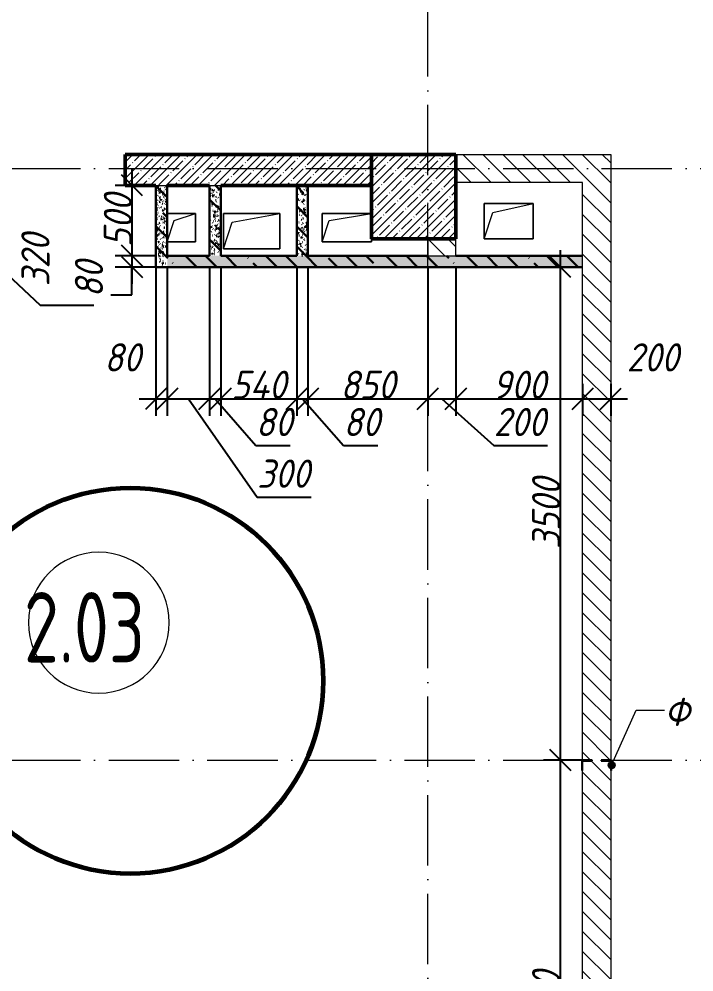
# Model space of a CAD drawing. Header units: millimetres. Extents: x -6064 to 178764, y -5836 to 29924.
# Drawn here: x 26707 to 31501, y 2095 to 8861 of the extents above; entities that cross this region are included whole.
import ezdxf

# ---------------------------------------------------------------- set-up
doc = ezdxf.new("R2010")
doc.units = ezdxf.units.MM
doc.linetypes.add('50_200_ШТРИХ_1Т_ш5_п1_п1_', pattern=[700, 500, -100, 0, -100])
for name, color, linetype, lineweight in [('0) ПГП', 1, 'Continuous', 30), ('A-AREA-IDEN', 7, 'Continuous', 9), ('A-FLOR', 7, 'Continuous', 9), ('A-GENM', 7, 'Continuous', 9), ('A-GENM-1', 7, 'Continuous', 25), ('A-GENM-IDEN', 7, 'Continuous', 9), ('A-WALL-3', 7, 'Continuous', 50), ('A-WALL-PATT-1', 7, 'Continuous', 5), ('S-COLS', 7, 'Continuous', 9), ('S-COLS-1', 7, 'Continuous', 5), ('S-COLS-2', 7, 'Continuous', 50), ('Оси-1', 7, '50_200_ШТРИХ_1Т_ш5_п1_п1_', 9)]:
    doc.layers.add(name, color=color, linetype=linetype, lineweight=lineweight)
doc.layers.add('A-ANNO-DIMS', color=7, linetype='Continuous')
for name, color, linetype, lineweight, true_color in [('A-WALL-2', 7, 'Continuous', 5, 0xce0000), ('A-WALL-5', 7, 'Continuous', 13, 0x0070df), ('A-WALL-FNSH-2', 7, 'Continuous', 13, 0xce0000), ('A-WALL-PATT-2', 7, 'Continuous', 5, 0xce0000)]:
    doc.layers.add(name, color=color, linetype=linetype, lineweight=lineweight, true_color=true_color)
doc.styles.add('ISOCPEUR_I_2', font='isocpeui.ttf', dxfattribs={"width": 0.9, "height": 200})
doc.styles.add('СПДС', font='ГОСТ тип А.ttf', dxfattribs={"width": 0.9})
doc.dimstyles.new('ISO-2_0_0_9К_СРЕДНИЙ', dxfattribs={"dimscale": 304.8, "dimtxt": 199.196235, "dimasz": 0.492126, "dimexe": 0.393701, "dimexo": 0, "dimgap": 0, "dimtad": 1, "dimdec": 0, "dimzin": 0, "dimdsep": 46, "dimtxsty": 'ISOCPEUR_I_2', "dimblk1": 'OBLIQUE', "dimblk2": 'OBLIQUE', "dimsah": 1, "dimcen": 0.09, "dimdle": 0.393701, "dimazin": 0, "dimtfac": 1, "dimtdec": 4, "dimtix": 1, "dimtmove": 1, "dimatfit": 3, "dimfxl": 1, "dimtvp": 1, "dimtolj": 1, "dimtzin": 0, "dimarcsym": 2})
doc.dimstyles.new('ISO-2_0_0_9К_СРЕДНИЙ_2', dxfattribs={"dimscale": 304.8, "dimtxt": 199.196235, "dimasz": 0.492126, "dimexe": 0.393701, "dimexo": 0, "dimgap": 0, "dimtad": 1, "dimdec": 0, "dimzin": 0, "dimdsep": 46, "dimtxsty": 'ISOCPEUR_I_2', "dimblk1": 'OBLIQUE', "dimblk2": 'OBLIQUE', "dimsah": 1, "dimcen": 0.09, "dimdle": 0.393701, "dimazin": 0, "dimtfac": 1, "dimtdec": 4, "dimtix": 1, "dimtmove": 0, "dimatfit": 3, "dimfxl": 1, "dimtvp": 1, "dimtolj": 1, "dimtzin": 0, "dimarcsym": 2})
pattern_1 = [(135, (0, 0), (-70.71068, -70.71068), [])]
pattern_2 = [(50, (0, 0), (72.87376, -6.37607), [7.62, -83.82]), (355, (0, 0), (-14.09699, 76.42244), [6.096, -67.056]), (100.451, (6.07, -0.53), (58.77696, 70.04687), [6.476, -71.236]), (46.184, (0, 20.32), (108.43142, -16.81745), [11.43, -125.73]), (96.636, (9.04, 18.92), (94.961, 98.9709), [9.714, -106.854]), (351.184, (0, 20.32), (94.96227, 98.9702), [9.144, -100.584]), (21, (10.16, 15.24), (60.64565, -40.90654), [7.62, -83.82]), (326, (10.16, 15.24), (24.72083, 73.67493), [6.096, -67.056]), (71.451, (15.214, 11.83), (85.36689, 32.76874), [6.476, -71.236]), (37.5, (0, 0), (1.235525, 33.822432), [3.353, -62.89, 3.353, -64.719, -67.31]), (37.5, (0, 0), (1.235525, 33.822432), [-134.315, 3.353, -63.957]), (7.5, (0, 0), (26.728146, 40.07255), [3.353, -35.458, 3.353, -61.366, -25.654]), (7.5, (0, 0), (26.728146, 40.07255), [-103.53, 3.353, -22.301]), (327.5, (-22.657, 0), (54.236318, -2.292117), [3.353, -22.047, 3.353, -75.895, -105.156]), (327.5, (-22.657, 0), (54.236318, -2.292117), [-104.648, 3.353, -101.803]), (317.5, (-32.817, 0), (59.25158, 10.17014), [3.353, -29.667, 3.353, -49.276, -74.676]), (317.5, (-32.817, 0), (59.25158, 10.17014), [-85.649, 3.353, -71.323])]
pattern_3 = [(135, (0, 0), (-142.5612, -142.5612), []), (135, (142.56, 0), (-142.5612, -142.5612), [252.016, -50.403, 3.353, -47.05])]

# ---------------------------------------------------------------- blocks, each defined once
blk = doc.blocks.new('Колонна_Несущая_Прямоугольное сечение - 600х600-29564839-АР1_1_Кладочный план 2 этажа')
at = {"layer": 'S-COLS-1'}
h = blk.add_hatch(dxfattribs=at)
h.set_pattern_fill('FP_1', color=256, style=0, pattern_type=2)
h.set_pattern_definition([(45, (-29510, -7600), (-57.02463, 57.02463), []), (45, (-29452.98, -7600), (-57.02463, 57.02463), [100.806, -20.161, 3.353, -16.808])])
h.paths.add_polyline_path([(-300, -300), (300, -300), (300, 300), (-300, 300)], flags=0)
at = {"layer": 'S-COLS-2'}
for p, q in [((300, 300), (-300, 300)), ((-300, 300), (-300, -300)), ((300, -300), (300, 300)), ((-300, -300), (300, -300))]:
    blk.add_line(p, q, dxfattribs=at)
blk = doc.blocks.new('AR_Отверстие прямоугольное _в плите_ - AR_Отверстие прямоугольное _в плите_-V49-АР1_1_Кладочный план 2 этажа')
at = {"layer": 'A-GENM'}
for p, q in [((200, 125), (-200, 125)), ((-200, 125), (-200, -125)), ((-137.5, 62.5), (200, 125)), ((200, -125), (200, 125)), ((-200, -125), (-137.5, 62.5)), ((-200, -125), (200, -125))]:
    blk.add_line(p, q, dxfattribs=at)
blk = doc.blocks.new('AR_Отверстие прямоугольное _в плите_ - AR_Отверстие прямоугольное _в плите_-V50-АР1_1_Кладочный план 2 этажа')
at = {"layer": 'A-GENM'}
for p, q in [((175, 125), (-175, 125)), ((-175, 125), (-175, -125)), ((-112.5, 62.5), (175, 125)), ((175, -125), (175, 125)), ((-175, -125), (-112.5, 62.5)), ((-175, -125), (175, -125))]:
    blk.add_line(p, q, dxfattribs=at)
blk = doc.blocks.new('AR_Отверстие прямоугольное _в плите_ - AR_Отверстие прямоугольное _в плите_-24438126-АР1_1_Кладочный план 2 этажа')
at = {"layer": 'A-GENM'}
for p, q in [((175, 100), (-175, 100)), ((-175, 100), (-175, -100)), ((-125, 50), (175, 100)), ((175, -100), (175, 100)), ((-175, -100), (-125, 50)), ((-175, -100), (175, -100))]:
    blk.add_line(p, q, dxfattribs=at)
blk = doc.blocks.new('AR_Отверстие прямоугольное _в плите_ - AR_Отверстие прямоугольное _в плите_-V51-АР1_1_Кладочный план 2 этажа')
at = {"layer": 'A-GENM'}
for p, q in [((100, 100), (-100, 100)), ((-50, 50), (100, 100)), ((100, -100), (100, 100)), ((-100, -100), (-50, 50)), ((-100, -100), (100, -100))]:
    blk.add_line(p, q, dxfattribs=at)
blk = doc.blocks.new('Фахверк_СКБ_Уголок - Ф-20_200х3960 h-28533880-АР1_1_Кладочный план 2 этажа')
at = {"layer": 'A-GENM-1'}
for p, q in [((200, 156), (125, 156)), ((125, 156), (125, 81)), ((131, 81), (131, 150)), ((131, 150), (200, 150)), ((200, 150), (200, 156)), ((125, 81), (131, 81)), ((131, 19), (125, 19)), ((125, 19), (125, -56)), ((131, -50), (131, 19)), ((125, -56), (200, -56)), ((200, -50), (131, -50)), ((200, -56), (200, -50))]:
    blk.add_line(p, q, dxfattribs=at)
blk = doc.blocks.new('_Oblique')
at = {"color": 0, "linetype": 'ByBlock', "lineweight": -2}
blk.add_line((-0.5, -0.5), (0.5, 0.5), dxfattribs=at)
blk = doc.blocks.new('DIMBLOCK203-АР1_1_Кладочный план 2 этажа')
at = {"layer": 'A-ANNO-DIMS', "color": 0, "lineweight": -2, "transparency": 16777216}
for p, q in [((27680, 7100), (27680, 6043.9)), ((27760, 7097), (27760, 6043.9)), ((27560, 6163.9), (27880, 6163.9))]:
    blk.add_line(p, q, dxfattribs=at)
at = {"layer": 'Defpoints', "color": 0, "transparency": 16777216}
for p in [(27680, 7100), (27760, 7097), (27760, 6163.9)]:
    blk.add_point(p, dxfattribs=at)
at = {"layer": 'A-ANNO-DIMS', "color": 0, "lineweight": -2, "transparency": 16777216, "xscale": 150, "yscale": 150, "zscale": 150, "rotation": 180}
blk.add_blockref('_Oblique', (27680, 6163.9), dxfattribs=at)
at = {"layer": 'A-ANNO-DIMS', "color": 0, "lineweight": -2, "transparency": 16777216, "xscale": 150, "yscale": 150, "zscale": 150}
blk.add_blockref('_Oblique', (27760, 6163.9), dxfattribs=at)
at = {"layer": 'A-ANNO-DIMS', "color": 0, "transparency": 16777216, "insert": (27312.5, 6558.5), "char_height": 200, "width": 303.391, "attachment_point": 1, "line_spacing_factor": 1.149209, "style": 'ISOCPEUR_I_2'}
blk.add_mtext('\\A1;80', dxfattribs=at)
blk = doc.blocks.new('DIMBLOCK204-АР1_1_Кладочный план 2 этажа')
at = {"layer": 'A-ANNO-DIMS', "color": 0, "lineweight": -2, "transparency": 16777216}
for p, q in [((27760, 7097), (27760, 6043.9)), ((28060, 7097), (28060, 6043.9)), ((27640, 6163.9), (28180, 6163.9)), ((27910, 6163.9), (28398.7, 5466.3)), ((28398.7, 5466.3), (28781.1, 5466.3))]:
    blk.add_line(p, q, dxfattribs=at)
at = {"layer": 'Defpoints', "color": 0, "transparency": 16777216}
for p in [(27760, 7097), (28060, 7097), (28060, 6163.9)]:
    blk.add_point(p, dxfattribs=at)
at = {"layer": 'A-ANNO-DIMS', "color": 0, "lineweight": -2, "transparency": 16777216, "xscale": 150, "yscale": 150, "zscale": 150, "rotation": 180}
blk.add_blockref('_Oblique', (27760, 6163.9), dxfattribs=at)
at = {"layer": 'A-ANNO-DIMS', "color": 0, "lineweight": -2, "transparency": 16777216, "xscale": 150, "yscale": 150, "zscale": 150}
blk.add_blockref('_Oblique', (28060, 6163.9), dxfattribs=at)
at = {"layer": 'A-ANNO-DIMS', "color": 0, "transparency": 16777216, "insert": (28398.7, 5733), "char_height": 200, "width": 455.087, "attachment_point": 1, "line_spacing_factor": 1.149209, "style": 'ISOCPEUR_I_2'}
blk.add_mtext('\\A1;300', dxfattribs=at)
blk = doc.blocks.new('DIMBLOCK205-АР1_1_Кладочный план 2 этажа')
at = {"layer": 'A-ANNO-DIMS', "color": 0, "lineweight": -2, "transparency": 16777216}
for p, q in [((28060, 7097), (28060, 6043.9)), ((28140, 7097), (28140, 6043.9)), ((27940, 6163.9), (28260, 6163.9)), ((28100, 6163.9), (28389.3, 5833)), ((28389.3, 5833), (28633.1, 5833))]:
    blk.add_line(p, q, dxfattribs=at)
at = {"layer": 'Defpoints', "color": 0, "transparency": 16777216}
for p in [(28060, 7097), (28140, 7097), (28140, 6163.9)]:
    blk.add_point(p, dxfattribs=at)
at = {"layer": 'A-ANNO-DIMS', "color": 0, "lineweight": -2, "transparency": 16777216, "xscale": 150, "yscale": 150, "zscale": 150, "rotation": 180}
blk.add_blockref('_Oblique', (28060, 6163.9), dxfattribs=at)
at = {"layer": 'A-ANNO-DIMS', "color": 0, "lineweight": -2, "transparency": 16777216, "xscale": 150, "yscale": 150, "zscale": 150}
blk.add_blockref('_Oblique', (28140, 6163.9), dxfattribs=at)
at = {"layer": 'A-ANNO-DIMS', "color": 0, "transparency": 16777216, "insert": (28389.3, 6099.7), "char_height": 200, "width": 303.391, "attachment_point": 1, "line_spacing_factor": 1.149209, "style": 'ISOCPEUR_I_2'}
blk.add_mtext('\\A1;80', dxfattribs=at)
blk = doc.blocks.new('DIMBLOCK206-АР1_1_Кладочный план 2 этажа')
at = {"layer": 'A-ANNO-DIMS', "color": 0, "lineweight": -2, "transparency": 16777216}
for p, q in [((28140, 7097), (28140, 6043.9)), ((28679.7, 7097), (28679.7, 6043.9)), ((28020, 6163.9), (28799.7, 6163.9))]:
    blk.add_line(p, q, dxfattribs=at)
at = {"layer": 'Defpoints', "color": 0, "transparency": 16777216}
for p in [(28140, 7097), (28679.7, 7097), (28679.7, 6163.9)]:
    blk.add_point(p, dxfattribs=at)
at = {"layer": 'A-ANNO-DIMS', "color": 0, "lineweight": -2, "transparency": 16777216, "xscale": 150, "yscale": 150, "zscale": 150, "rotation": 180}
blk.add_blockref('_Oblique', (28140, 6163.9), dxfattribs=at)
at = {"layer": 'A-ANNO-DIMS', "color": 0, "lineweight": -2, "transparency": 16777216, "xscale": 150, "yscale": 150, "zscale": 150}
blk.add_blockref('_Oblique', (28679.7, 6163.9), dxfattribs=at)
at = {"layer": 'A-ANNO-DIMS', "color": 0, "transparency": 16777216, "insert": (28409.9, 6263.9), "char_height": 200, "width": 473.474, "attachment_point": 5, "style": 'ISOCPEUR_I_2'}
blk.add_mtext('\\A1;540', dxfattribs=at)
blk = doc.blocks.new('DIMBLOCK207-АР1_1_Кладочный план 2 этажа')
at = {"layer": 'A-ANNO-DIMS', "color": 0, "lineweight": -2, "transparency": 16777216}
for p, q in [((28679.7, 7097), (28679.7, 6043.9)), ((28759.7, 7097), (28759.7, 6043.9)), ((28559.7, 6163.9), (28879.7, 6163.9)), ((28719.7, 6163.9), (29011.1, 5833)), ((29011.1, 5833), (29254.9, 5833))]:
    blk.add_line(p, q, dxfattribs=at)
at = {"layer": 'Defpoints', "color": 0, "transparency": 16777216}
for p in [(28679.7, 7097), (28759.7, 7097), (28759.7, 6163.9)]:
    blk.add_point(p, dxfattribs=at)
at = {"layer": 'A-ANNO-DIMS', "color": 0, "lineweight": -2, "transparency": 16777216, "xscale": 150, "yscale": 150, "zscale": 150, "rotation": 180}
blk.add_blockref('_Oblique', (28679.7, 6163.9), dxfattribs=at)
at = {"layer": 'A-ANNO-DIMS', "color": 0, "lineweight": -2, "transparency": 16777216, "xscale": 150, "yscale": 150, "zscale": 150}
blk.add_blockref('_Oblique', (28759.7, 6163.9), dxfattribs=at)
at = {"layer": 'A-ANNO-DIMS', "color": 0, "transparency": 16777216, "insert": (29011.1, 6099.7), "char_height": 200, "width": 303.391, "attachment_point": 1, "line_spacing_factor": 1.149209, "style": 'ISOCPEUR_I_2'}
blk.add_mtext('\\A1;80', dxfattribs=at)
blk = doc.blocks.new('DIMBLOCK208-АР1_1_Кладочный план 2 этажа')
at = {"layer": 'A-ANNO-DIMS', "color": 0, "lineweight": -2, "transparency": 16777216}
for p, q in [((28759.7, 7097), (28759.7, 6043.9)), ((29609.7, 7097), (29609.7, 6043.9)), ((28639.7, 6163.9), (29729.7, 6163.9))]:
    blk.add_line(p, q, dxfattribs=at)
at = {"layer": 'Defpoints', "color": 0, "transparency": 16777216}
for p in [(28759.7, 7097), (29609.7, 7097), (29609.7, 6163.9)]:
    blk.add_point(p, dxfattribs=at)
at = {"layer": 'A-ANNO-DIMS', "color": 0, "lineweight": -2, "transparency": 16777216, "xscale": 150, "yscale": 150, "zscale": 150, "rotation": 180}
blk.add_blockref('_Oblique', (28759.7, 6163.9), dxfattribs=at)
at = {"layer": 'A-ANNO-DIMS', "color": 0, "lineweight": -2, "transparency": 16777216, "xscale": 150, "yscale": 150, "zscale": 150}
blk.add_blockref('_Oblique', (29609.7, 6163.9), dxfattribs=at)
at = {"layer": 'A-ANNO-DIMS', "color": 0, "transparency": 16777216, "insert": (29184.7, 6263.9), "char_height": 200, "width": 455.087, "attachment_point": 5, "style": 'ISOCPEUR_I_2'}
blk.add_mtext('\\A1;850', dxfattribs=at)
blk = doc.blocks.new('DIMBLOCK209-АР1_1_Кладочный план 2 этажа')
at = {"layer": 'A-ANNO-DIMS', "color": 0, "lineweight": -2, "transparency": 16777216}
for p, q in [((29609.7, 7097), (29609.7, 6043.9)), ((29809.7, 7097), (29809.7, 6043.9)), ((29489.7, 6163.9), (29929.7, 6163.9)), ((29709.7, 6163.9), (30079, 5833)), ((30079, 5833), (30461.3, 5833))]:
    blk.add_line(p, q, dxfattribs=at)
at = {"layer": 'Defpoints', "color": 0, "transparency": 16777216}
for p in [(29609.7, 7097), (29809.7, 7097), (29809.7, 6163.9)]:
    blk.add_point(p, dxfattribs=at)
at = {"layer": 'A-ANNO-DIMS', "color": 0, "lineweight": -2, "transparency": 16777216, "xscale": 150, "yscale": 150, "zscale": 150, "rotation": 180}
blk.add_blockref('_Oblique', (29609.7, 6163.9), dxfattribs=at)
at = {"layer": 'A-ANNO-DIMS', "color": 0, "lineweight": -2, "transparency": 16777216, "xscale": 150, "yscale": 150, "zscale": 150}
blk.add_blockref('_Oblique', (29809.7, 6163.9), dxfattribs=at)
at = {"layer": 'A-ANNO-DIMS', "color": 0, "transparency": 16777216, "insert": (30079, 6099.7), "char_height": 200, "width": 455.087, "attachment_point": 1, "line_spacing_factor": 1.149209, "style": 'ISOCPEUR_I_2'}
blk.add_mtext('\\A1;200', dxfattribs=at)
blk = doc.blocks.new('DIMBLOCK210-АР1_1_Кладочный план 2 этажа')
at = {"layer": 'A-ANNO-DIMS', "color": 0, "lineweight": -2, "transparency": 16777216}
for p, q in [((29809.7, 7097), (29809.7, 6043.9)), ((30710, 6269.9), (30710, 6043.9)), ((29689.7, 6163.9), (30830, 6163.9))]:
    blk.add_line(p, q, dxfattribs=at)
at = {"layer": 'Defpoints', "color": 0, "transparency": 16777216}
for p in [(29809.7, 7097), (30710, 6269.9), (30710, 6163.9)]:
    blk.add_point(p, dxfattribs=at)
at = {"layer": 'A-ANNO-DIMS', "color": 0, "lineweight": -2, "transparency": 16777216, "xscale": 150, "yscale": 150, "zscale": 150, "rotation": 180}
blk.add_blockref('_Oblique', (29809.7, 6163.9), dxfattribs=at)
at = {"layer": 'A-ANNO-DIMS', "color": 0, "lineweight": -2, "transparency": 16777216, "xscale": 150, "yscale": 150, "zscale": 150}
blk.add_blockref('_Oblique', (30710, 6163.9), dxfattribs=at)
at = {"layer": 'A-ANNO-DIMS', "color": 0, "transparency": 16777216, "insert": (30259.9, 6263.9), "char_height": 200, "width": 455.087, "attachment_point": 5, "style": 'ISOCPEUR_I_2'}
blk.add_mtext('\\A1;900', dxfattribs=at)
blk = doc.blocks.new('DIMBLOCK211-АР1_1_Кладочный план 2 этажа')
at = {"layer": 'A-ANNO-DIMS', "color": 0, "lineweight": -2, "transparency": 16777216}
for p, q in [((30710, 6269.9), (30710, 6043.9)), ((30910, 6269.9), (30910, 6043.9)), ((30590, 6163.9), (31030, 6163.9))]:
    blk.add_line(p, q, dxfattribs=at)
at = {"layer": 'Defpoints', "color": 0, "transparency": 16777216}
for p in [(30710, 6269.9), (30910, 6269.9), (30910, 6163.9)]:
    blk.add_point(p, dxfattribs=at)
at = {"layer": 'A-ANNO-DIMS', "color": 0, "lineweight": -2, "transparency": 16777216, "xscale": 150, "yscale": 150, "zscale": 150, "rotation": 180}
blk.add_blockref('_Oblique', (30710, 6163.9), dxfattribs=at)
at = {"layer": 'A-ANNO-DIMS', "color": 0, "lineweight": -2, "transparency": 16777216, "xscale": 150, "yscale": 150, "zscale": 150}
blk.add_blockref('_Oblique', (30910, 6163.9), dxfattribs=at)
at = {"layer": 'A-ANNO-DIMS', "color": 0, "transparency": 16777216, "insert": (31023.2, 6558.5), "char_height": 200, "width": 455.087, "attachment_point": 1, "line_spacing_factor": 1.149209, "style": 'ISOCPEUR_I_2'}
blk.add_mtext('\\A1;200', dxfattribs=at)
blk = doc.blocks.new('DIMBLOCK212-АР1_1_Кладочный план 2 этажа')
at = {"layer": 'A-ANNO-DIMS', "color": 0, "lineweight": -2, "transparency": 16777216}
for p, q in [((26526.4, 7420), (26526.4, 6860)), ((26160, 7300), (26646.4, 7300)), ((26526.4, 7140), (26857.2, 6829.9)), ((26161.1, 6980), (26646.4, 6980)), ((26857.2, 6829.9), (27239.6, 6829.9))]:
    blk.add_line(p, q, dxfattribs=at)
at = {"layer": 'Defpoints', "color": 0, "transparency": 16777216}
for p in [(26160, 7300), (26161.1, 6980), (26526.4, 6980)]:
    blk.add_point(p, dxfattribs=at)
at = {"layer": 'A-ANNO-DIMS', "color": 0, "lineweight": -2, "transparency": 16777216, "xscale": 150, "yscale": 150, "zscale": 150}
for p, rotation in [((26526.4, 7300), 90), ((26526.4, 6980), 270)]:
    blk.add_blockref('_Oblique', p, dxfattribs=dict(at, rotation=rotation))
at = {"layer": 'A-ANNO-DIMS', "color": 0, "transparency": 16777216, "insert": (26723.9, 6963.3), "char_height": 200, "width": 455.087, "attachment_point": 1, "rotation": 90, "line_spacing_factor": 1.149209, "style": 'ISOCPEUR_I_2'}
blk.add_mtext('\\A1;320', dxfattribs=at)
blk = doc.blocks.new('DIMBLOCK214-АР1_1_Кладочный план 2 этажа')
at = {"layer": 'A-ANNO-DIMS', "color": 0, "lineweight": -2, "transparency": 16777216}
for p, q in [((27509.4, 7800), (27509.4, 7060)), ((27615.5, 7680), (27389.4, 7680)), ((27678.9, 7180), (27389.4, 7180))]:
    blk.add_line(p, q, dxfattribs=at)
at = {"layer": 'Defpoints', "color": 0, "transparency": 16777216}
for p in [(27615.5, 7680), (27509.4, 7180), (27678.9, 7180)]:
    blk.add_point(p, dxfattribs=at)
at = {"layer": 'A-ANNO-DIMS', "color": 0, "lineweight": -2, "transparency": 16777216, "xscale": 150, "yscale": 150, "zscale": 150}
for p, rotation in [((27509.4, 7680), 90), ((27509.4, 7180), 270)]:
    blk.add_blockref('_Oblique', p, dxfattribs=dict(at, rotation=rotation))
at = {"layer": 'A-ANNO-DIMS', "color": 0, "transparency": 16777216, "insert": (27409.4, 7430), "char_height": 200, "width": 455.087, "attachment_point": 5, "rotation": 90, "style": 'ISOCPEUR_I_2'}
blk.add_mtext('\\A1;500', dxfattribs=at)
blk = doc.blocks.new('DIMBLOCK215-АР1_1_Кладочный план 2 этажа')
at = {"layer": 'A-ANNO-DIMS', "color": 0, "lineweight": -2, "transparency": 16777216}
for p, q in [((27509.4, 7300), (27509.4, 6980)), ((27678.9, 7180), (27389.4, 7180)), ((27680, 7100), (27389.4, 7100)), ((27509.4, 6902.1), (27509.4, 7100)), ((27359.4, 6902.1), (27509.4, 6902.1))]:
    blk.add_line(p, q, dxfattribs=at)
at = {"layer": 'Defpoints', "color": 0, "transparency": 16777216}
for p in [(27678.9, 7180), (27509.4, 7100), (27680, 7100)]:
    blk.add_point(p, dxfattribs=at)
at = {"layer": 'A-ANNO-DIMS', "color": 0, "lineweight": -2, "transparency": 16777216, "xscale": 150, "yscale": 150, "zscale": 150}
for p, rotation in [((27509.4, 7180), 90), ((27509.4, 7100), 270)]:
    blk.add_blockref('_Oblique', p, dxfattribs=dict(at, rotation=rotation))
at = {"layer": 'A-ANNO-DIMS', "color": 0, "transparency": 16777216, "insert": (27104.2, 6883.8), "char_height": 200, "width": 303.391, "attachment_point": 1, "rotation": 90, "line_spacing_factor": 1.149209, "style": 'ISOCPEUR_I_2'}
blk.add_mtext('\\A1;80', dxfattribs=at)
blk = doc.blocks.new('DIMBLOCK576-АР1_1_Кладочный план 2 этажа')
at = {"layer": 'A-ANNO-DIMS', "color": 0, "lineweight": -2, "transparency": 16777216}
for p, q in [((30551.3, 7220), (30551.3, 3480)), ((30454.4, 7100), (30671.3, 7100)), ((30704, 3600), (30431.3, 3600))]:
    blk.add_line(p, q, dxfattribs=at)
at = {"layer": 'Defpoints', "color": 0, "transparency": 16777216}
for p in [(30454.4, 7100), (30551.3, 3600), (30704, 3600)]:
    blk.add_point(p, dxfattribs=at)
at = {"layer": 'A-ANNO-DIMS', "color": 0, "lineweight": -2, "transparency": 16777216, "xscale": 150, "yscale": 150, "zscale": 150}
for p, rotation in [((30551.3, 7100), 90), ((30551.3, 3600), 270)]:
    blk.add_blockref('_Oblique', p, dxfattribs=dict(at, rotation=rotation))
at = {"layer": 'A-ANNO-DIMS', "color": 0, "transparency": 16777216, "insert": (30451.3, 5350), "char_height": 200, "width": 606.782, "attachment_point": 5, "rotation": 90, "style": 'ISOCPEUR_I_2'}
blk.add_mtext('\\A1;3500', dxfattribs=at)
blk = doc.blocks.new('DIMBLOCK577-АР1_1_Кладочный план 2 этажа')
at = {"layer": 'A-ANNO-DIMS', "color": 0, "lineweight": -2, "transparency": 16777216}
for p, q in [((30551.3, 3720), (30551.3, -20)), ((30704, 3600), (30431.3, 3600)), ((30657.4, 100), (30431.3, 100))]:
    blk.add_line(p, q, dxfattribs=at)
at = {"layer": 'Defpoints', "color": 0, "transparency": 16777216}
for p in [(30704, 3600), (30551.3, 100), (30657.4, 100)]:
    blk.add_point(p, dxfattribs=at)
at = {"layer": 'A-ANNO-DIMS', "color": 0, "lineweight": -2, "transparency": 16777216, "xscale": 150, "yscale": 150, "zscale": 150}
for p, rotation in [((30551.3, 3600), 90), ((30551.3, 100), 270)]:
    blk.add_blockref('_Oblique', p, dxfattribs=dict(at, rotation=rotation))
at = {"layer": 'A-ANNO-DIMS', "color": 0, "transparency": 16777216, "insert": (30451.3, 1850), "char_height": 200, "width": 606.782, "attachment_point": 5, "rotation": 90, "style": 'ISOCPEUR_I_2'}
blk.add_mtext('\\A1;3500', dxfattribs=at)
blk = doc.blocks.new('Марка_Помещения - Номер-25198446-Объем проектирования 2 этажа')
at = {"layer": 'A-AREA-IDEN'}
for start, end in [(360, 180), (180, 360)]:
    blk.add_arc((0, 0), 2.5, start, end, dxfattribs=at)

msp = doc.modelspace()

# ---------------------------------------------------------------- hatches: boundary and pattern name
at = {"layer": '0) ПГП'}
h = msp.add_hatch(dxfattribs=at)
h.set_pattern_fill('FP_25', color=256, style=0, pattern_type=2)
h.set_pattern_definition(pattern_2)
h.paths.add_polyline_path([(27760, 7100), (27760, 7680), (27680, 7680), (27680, 7100)], flags=0)
h = msp.add_hatch(dxfattribs=at)
h.set_pattern_fill('FP_26', color=256, style=0, pattern_type=2)
h.set_pattern_definition(pattern_3)
h.paths.add_polyline_path([(27760, 7100), (27760, 7680), (27680, 7680), (27680, 7100)], flags=0)
h = msp.add_hatch(dxfattribs=at)
h.set_pattern_fill('FP_25', color=256, style=0, pattern_type=2)
h.set_pattern_definition(pattern_2)
h.paths.add_polyline_path([(28060, 7180), (28140, 7180), (28140, 7680), (28060, 7680)], flags=0)
h = msp.add_hatch(dxfattribs=at)
h.set_pattern_fill('FP_26', color=256, style=0, pattern_type=2)
h.set_pattern_definition(pattern_3)
h.paths.add_polyline_path([(28060, 7180), (28140, 7180), (28140, 7680), (28060, 7680)], flags=0)
h = msp.add_hatch(dxfattribs=at)
h.set_pattern_fill('FP_25', color=256, style=0, pattern_type=2)
h.set_pattern_definition(pattern_2)
h.paths.add_polyline_path([(28679.7, 7180), (28759.7, 7180), (28759.7, 7680), (28679.7, 7680)], flags=0)
h = msp.add_hatch(dxfattribs=at)
h.set_pattern_fill('FP_26', color=256, style=0, pattern_type=2)
h.set_pattern_definition(pattern_3)
h.paths.add_polyline_path([(28679.7, 7180), (28759.7, 7180), (28759.7, 7680), (28679.7, 7680)], flags=0)
h = msp.add_hatch(dxfattribs=at)
h.set_pattern_fill('FP_25', color=256, style=0, pattern_type=2)
h.set_pattern_definition(pattern_2)
h.paths.add_polyline_path([(30710, 7100), (30710, 7180), (27760, 7180), (27760, 7100), (29013.4, 7100)], flags=0)
h = msp.add_hatch(dxfattribs=at)
h.set_pattern_fill('FP_26', color=256, style=0, pattern_type=2)
h.set_pattern_definition(pattern_3)
h.paths.add_polyline_path([(30710, 7100), (30710, 7180), (27760, 7180), (27760, 7100), (29013.4, 7100)], flags=0)
at = {"layer": 'A-GENM-IDEN'}
h = msp.add_hatch(color=256, dxfattribs=at)
edge = h.paths.add_edge_path(flags=0)
edge.add_arc((30916, 3562.5), 25, 0, 360)
at = {"layer": 'A-WALL-PATT-1'}
h = msp.add_hatch(dxfattribs=at)
h.set_pattern_fill('FP_7', color=256, style=0, pattern_type=2)
h.set_pattern_definition([(45, (0, 0), (-57.02463, 57.02463), []), (45, (57.025, 0), (-57.02463, 57.02463), [100.806, -20.161, 3.353, -16.808])])
h.paths.add_polyline_path([(28140, 7680), (29209.7, 7680), (29209.7, 7900), (27460, 7900), (27460, 7680), (28060, 7680)], flags=0)
h.paths.add_polyline_path([(26160, 7680), (26360, 7680), (26360, 7900), (26160, 7900)], flags=0)
at = {"layer": 'A-WALL-PATT-2'}
h = msp.add_hatch(dxfattribs=at)
h.set_pattern_fill('FP_22', color=256, style=0, pattern_type=2)
h.set_pattern_definition(pattern_1)
h.paths.add_polyline_path([(30710, 7700), (30910, 7700), (30910, 7900), (29810, 7899.9), (29810, 7700)], flags=0)
h = msp.add_hatch(dxfattribs=at)
h.set_pattern_fill('FP_22', color=256, style=0, pattern_type=2)
h.set_pattern_definition(pattern_1)
h.paths.add_polyline_path([(30710, 100), (30841, 100), (30841, 106), (30910, 106), (30910, 3594), (30841, 3594), (30841, 3600), (30910, 3600), (30910, 7700), (30710, 7700), (30710, 3600), (30779, 3600), (30779, 3594), (30710, 3594), (30710, 106)], flags=0)
h = msp.add_hatch(dxfattribs=at)
h.set_pattern_fill('FP_22', color=256, style=0, pattern_type=2)
h.set_pattern_definition(pattern_1)
h.paths.add_polyline_path([(29609.7, 7180), (29809.7, 7180), (29809.7, 7300), (29609.7, 7300)], flags=0)

# ---------------------------------------------------------------- linework, layer by layer
at = {"color": 6, "lineweight": 60}
msp.add_circle((27498.4, 4162.4), 1369.4, dxfattribs=at)
at = {"layer": '0) ПГП'}
for p, q in [((27680, 7100), (27680, 7680)), ((27760, 7680), (27760, 7180)), ((28060, 7180), (28060, 7680)), ((28140, 7680), (28140, 7180)), ((28679.7, 7180), (28679.7, 7680)), ((28759.7, 7680), (28759.7, 7180)), ((28060, 7180), (27760, 7180)), ((28679.7, 7180), (28140, 7180)), ((29609.7, 7180), (28759.7, 7180)), ((30710, 7180), (29809.7, 7180)), ((27680, 7100), (30710, 7100))]:
    msp.add_line(p, q, dxfattribs=at)
at = {"layer": 'A-FLOR'}
for p, q in [((30010, 7550), (30360, 7550)), ((30010, 7300), (30010, 7550)), ((30360, 7550), (30360, 7300)), ((27760, 7480), (27960, 7480)), ((27960, 7480), (27960, 7280)), ((28159.7, 7480), (28559.7, 7480)), ((28159.7, 7230), (28159.7, 7480)), ((28559.7, 7480), (28559.7, 7230)), ((28859.7, 7480), (29209.7, 7480)), ((28859.7, 7280), (28859.7, 7480)), ((29209.7, 7480), (29209.7, 7280)), ((27960, 7280), (27760, 7280)), ((29209.7, 7280), (28859.7, 7280)), ((30360, 7300), (30010, 7300)), ((28559.7, 7230), (28159.7, 7230))]:
    msp.add_line(p, q, dxfattribs=at)
at = {"layer": 'A-GENM-IDEN'}
for p, q in [((30916, 3562.5), (31090.8, 3953.6)), ((31090.8, 3953.6), (31291.5, 3953.6))]:
    msp.add_line(p, q, dxfattribs=at)
msp.add_circle((30916, 3562.5), 25, dxfattribs=at)
at = {"layer": 'A-WALL-2'}
msp.add_line((29609.7, 7180), (29809.7, 7180), dxfattribs=at)
at = {"layer": 'A-WALL-3'}
for p, q in [((27460, 7680), (27460, 7900)), ((29209.7, 7900), (27460, 7900)), ((29209.7, 7680), (29209.7, 7900)), ((27680, 7680), (27460, 7680)), ((28060, 7680), (27760, 7680)), ((29209.7, 7680), (28140, 7680))]:
    msp.add_line(p, q, dxfattribs=at)
at = {"layer": 'A-WALL-5'}
for p, q in [((27680, 7680), (27760, 7680)), ((28060, 7680), (28140, 7680))]:
    msp.add_line(p, q, dxfattribs=at)
at = {"layer": 'A-WALL-FNSH-2'}
for p, q in [((29810, 7900), (30910, 7900)), ((30910, 7900), (30910, 3600)), ((30710, 7700), (29810, 7700)), ((30710, 3600), (30710, 7700)), ((29609.7, 7300), (29609.7, 7180)), ((29809.7, 7180), (29809.7, 7300)), ((30710, 100), (30710, 3525)), ((30910, 3525), (30910, 106))]:
    msp.add_line(p, q, dxfattribs=at)
at = {"layer": 'Оси-1'}
for p, q in [((29610, -4150), (29610, 28636.9)), ((-4160, 7800), (125951.6, 7800)), ((-4160, 3600), (125951.6, 3600))]:
    msp.add_line(p, q, dxfattribs=at)

# ---------------------------------------------------------------- block references
at = {"layer": 'A-AREA-IDEN', "xscale": 199.9999999999999, "yscale": 199.9999999999999, "zscale": 199.9999999999999}
msp.add_blockref('Марка_Помещения - Номер-25198446-Объем проектирования 2 этажа', (27274, 4575.1), dxfattribs=at)
at = {"layer": 'A-GENM'}
for name, p in [('AR_Отверстие прямоугольное _в плите_ - AR_Отверстие прямоугольное _в плите_-V50-АР1_1_Кладочный план 2 этажа', (30185, 7425)), ('AR_Отверстие прямоугольное _в плите_ - AR_Отверстие прямоугольное _в плите_-V51-АР1_1_Кладочный план 2 этажа', (27860, 7380)), ('AR_Отверстие прямоугольное _в плите_ - AR_Отверстие прямоугольное _в плите_-V49-АР1_1_Кладочный план 2 этажа', (28359.7, 7355)), ('AR_Отверстие прямоугольное _в плите_ - AR_Отверстие прямоугольное _в плите_-24438126-АР1_1_Кладочный план 2 этажа', (29034.7, 7380))]:
    msp.add_blockref(name, p, dxfattribs=at)
at = {"layer": 'A-GENM-1', "rotation": 269.9999999999999}
msp.add_blockref('Фахверк_СКБ_Уголок - Ф-20_200х3960 h-28533880-АР1_1_Кладочный план 2 этажа', (30760, 3725), dxfattribs=at)
at = {"layer": 'S-COLS'}
msp.add_blockref('Колонна_Несущая_Прямоугольное сечение - 600х600-29564839-АР1_1_Кладочный план 2 этажа', (29510, 7600), dxfattribs=at)

# ---------------------------------------------------------------- texts
at = {"layer": 'A-AREA-IDEN', "insert": (26742.6, 4792.2), "char_height": 500, "width": 1327.594, "attachment_point": 1, "style": 'СПДС'}
msp.add_mtext('2.03', dxfattribs=at)
at = {"layer": 'A-GENM-IDEN', "insert": (31291.5, 4041.2), "char_height": 200, "width": 230.886, "attachment_point": 1, "style": 'ISOCPEUR_I_2'}
msp.add_mtext('\\fISOCPEUR|b0|i1|c204|p34|;\\W.9;Ф', dxfattribs=at)

# ---------------------------------------------------------------- dimensions: what is measured, and where the dimension line sits
at = {"layer": 'A-ANNO-DIMS'}
for base, p1, p2, override, picture, middle in [((27509.4, 7180), (27615.5, 7680), (27678.9, 7180), {"dimpost": '<>', "dimfxl": 504.001697}, 'DIMBLOCK214-АР1_1_Кладочный план 2 этажа', (27409.4, 7430)), ((30551.3, 3600), (30454.4, 7100), (30704, 3600), {"dimpost": '<>', "dimfxl": 3508.892134}, 'DIMBLOCK576-АР1_1_Кладочный план 2 этажа', (30451.3, 5350)), ((30551.3, 100), (30704, 3600), (30657.4, 100), {"dimpost": '<>', "dimfxl": 3500.310208}, 'DIMBLOCK577-АР1_1_Кладочный план 2 этажа', (30451.3, 1850))]:
    dim = msp.add_linear_dim(base=base, p1=p1, p2=p2, angle=90, dimstyle='ISO-2_0_0_9К_СРЕДНИЙ_2', override=override, dxfattribs=at)
    dim.commit()
    dim.dimension.update_dxf_attribs({"geometry": picture, "text_midpoint": middle})
for base, p1, p2, override, picture, middle in [((26526.4, 6980), (26160, 7300), (26161.1, 6980), {"dimpost": '<>', "dimfxl": 320.001901}, 'DIMBLOCK212-АР1_1_Кладочный план 2 этажа', (26857.2, 6829.9)), ((27509.4, 7100), (27678.9, 7180), (27680, 7100), {"dimpost": '<>', "dimfxl": 80.007602}, 'DIMBLOCK215-АР1_1_Кладочный план 2 этажа', (27381.5, 6902.1))]:
    dim = msp.add_linear_dim(base=base, p1=p1, p2=p2, angle=90, dimstyle='ISO-2_0_0_9К_СРЕДНИЙ', override=override, dxfattribs=at)
    dim.commit()
    dim.dimension.update_dxf_attribs({"geometry": picture, "text_midpoint": middle, "dimtype": 160, "text_rotation": 90})
for base, p1, p2, override, picture, middle in [((27760, 6163.9), (27680, 7100), (27760, 7097), {"dimpost": '<>', "dimfxl": 80.058043}, 'DIMBLOCK203-АР1_1_Кладочный план 2 этажа', (27464.2, 6291.8)), ((28060, 6163.9), (27760, 7097), (28060, 7097), {"dimpost": '<>', "dimfxl": 300}, 'DIMBLOCK204-АР1_1_Кладочный план 2 этажа', (28398.7, 5466.3)), ((28140, 6163.9), (28060, 7097), (28140, 7097), {"dimpost": '<>', "dimfxl": 80}, 'DIMBLOCK205-АР1_1_Кладочный план 2 этажа', (28389.3, 5833)), ((28759.7, 6163.9), (28679.7, 7097), (28759.7, 7097), {"dimpost": '<>', "dimfxl": 80}, 'DIMBLOCK207-АР1_1_Кладочный план 2 этажа', (29011.1, 5833)), ((29809.7, 6163.9), (29609.7, 7097), (29809.7, 7097), {"dimpost": '<>', "dimfxl": 200}, 'DIMBLOCK209-АР1_1_Кладочный план 2 этажа', (30079, 5833)), ((30910, 6163.9), (30710, 6269.9), (30910, 6269.9), {"dimpost": '<>', "dimfxl": 200}, 'DIMBLOCK211-АР1_1_Кладочный план 2 этажа', (31250.7, 6291.8))]:
    dim = msp.add_linear_dim(base=base, p1=p1, p2=p2, dimstyle='ISO-2_0_0_9К_СРЕДНИЙ', override=override, dxfattribs=at)
    dim.commit()
    dim.dimension.update_dxf_attribs({"geometry": picture, "text_midpoint": middle, "dimtype": 160})
for base, p1, p2, override, picture, middle in [((28679.7, 6163.9), (28140, 7097), (28679.7, 7097), {"dimpost": '<>', "dimfxl": 539.743403}, 'DIMBLOCK206-АР1_1_Кладочный план 2 этажа', (28409.9, 6263.9)), ((29609.7, 6163.9), (28759.7, 7097), (29609.7, 7097), {"dimpost": '<>', "dimfxl": 850}, 'DIMBLOCK208-АР1_1_Кладочный план 2 этажа', (29184.7, 6263.9)), ((30710, 6163.9), (29809.7, 7097), (30710, 6269.9), {"dimpost": '<>', "dimfxl": 1222.469497}, 'DIMBLOCK210-АР1_1_Кладочный план 2 этажа', (30259.9, 6263.9))]:
    dim = msp.add_linear_dim(base=base, p1=p1, p2=p2, dimstyle='ISO-2_0_0_9К_СРЕДНИЙ_2', override=override, dxfattribs=at)
    dim.commit()
    dim.dimension.update_dxf_attribs({"geometry": picture, "text_midpoint": middle})

doc.saveas('drawing.dxf')
